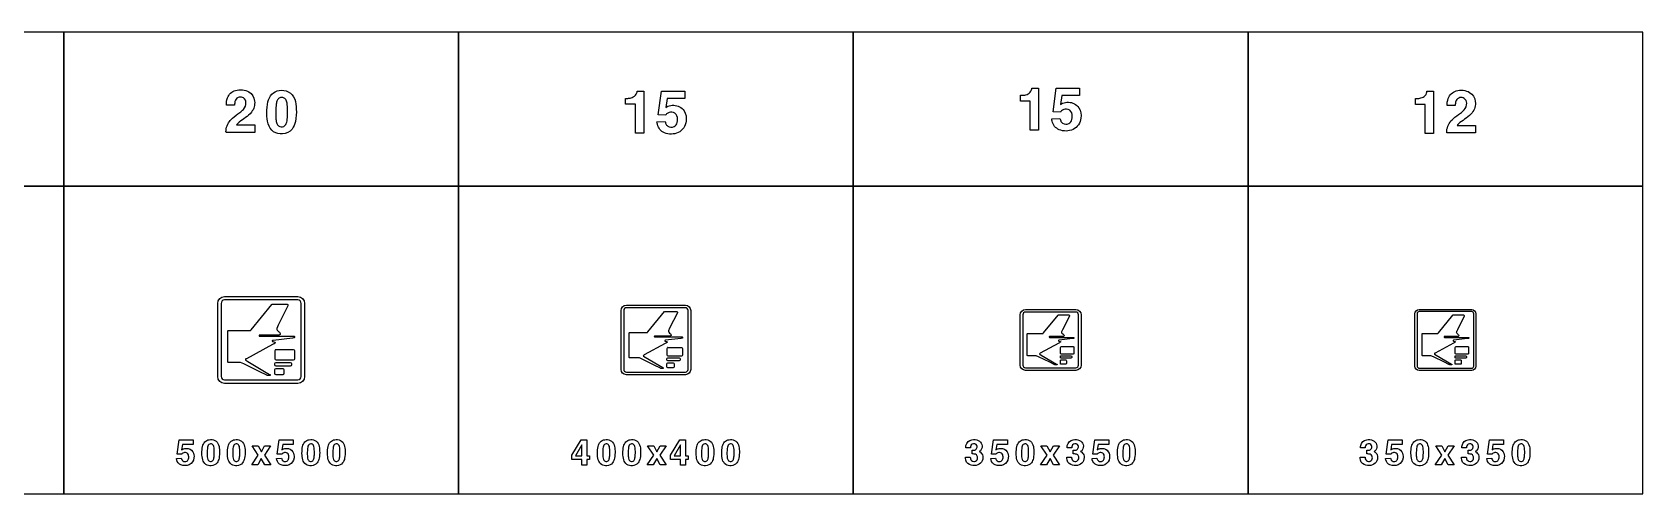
# Model space of a CAD drawing. Extents: x 0 to 18160, y 0 to 2655.
# Drawn here: x 8898 to 18160, y 0 to 2655 of the extents above; entities that cross this region are included whole.
import ezdxf

# ---------------------------------------------------------------- set-up
doc = ezdxf.new("R2010")
doc.units = 0
doc.header["$MEASUREMENT"] = 0

msp = doc.modelspace()

# ---------------------------------------------------------------- linework, layer by layer
for points in [[(6810, 1770), (9080, 1770), (9080, 2655), (6810, 2655)], [(9080, 1770), (11350, 1770), (11350, 2655), (9080, 2655)], [(11350, 1770), (13620, 1770), (13620, 2655), (11350, 2655)], [(13620, 1770), (15890, 1770), (15890, 2655), (13620, 2655)], [(15890, 1770), (18160, 1770), (18160, 2655), (15890, 2655)], [(6810, 0), (9080, 0), (9080, 1770), (6810, 1770)], [(9080, 0), (11350, 0), (11350, 1770), (9080, 1770)], [(11350, 0), (13620, 0), (13620, 1770), (11350, 1770)], [(13620, 0), (15890, 0), (15890, 1770), (13620, 1770)], [(15890, 0), (18160, 0), (18160, 1770), (15890, 1770)], [(12552.4, 841.567), (12552.8, 841.758)], [(10299.3, 830.706), (10299.7, 830.945)], [(12001, 222.096), (12055.2, 309.963), (12087.1, 309.963), (12087.1, 219.228), (12103.3, 219.228), (12103.3, 196.409), (12087.1, 196.409), (12087.1, 165.058), (12058.6, 165.058), (12058.6, 196.409), (12001, 196.409)], [(12058.6, 280.769), (12022.6, 219.228), (12058.6, 219.228)], [(12569, 222.114), (12623.3, 309.981), (12655.1, 309.981), (12655.1, 219.246), (12671.3, 219.246), (12671.3, 196.427), (12655.1, 196.427), (12655.1, 165.076), (12626.6, 165.076), (12626.6, 196.427), (12569, 196.427)], [(12626.6, 280.787), (12590.6, 219.246), (12626.6, 219.246)], [(10198.2, 221.797), (10163.1, 276.346), (10197.9, 276.346), (10216.2, 242.294), (10234.9, 276.346), (10269, 276.346), (10233.5, 222.318), (10270, 166.299), (10235.4, 166.299), (10215.6, 202.389), (10195.2, 166.299), (10161, 166.299)], [(12472.5, 221.797), (12437.4, 276.346), (12472.2, 276.346), (12490.5, 242.294), (12509.2, 276.346), (12543.3, 276.346), (12507.8, 222.318), (12544.3, 166.299), (12509.7, 166.299), (12489.9, 202.389), (12469.5, 166.299), (12435.3, 166.299)], [(14734.2, 221.783), (14699.1, 276.332), (14733.9, 276.332), (14752.1, 242.28), (14770.8, 276.333), (14805, 276.333), (14769.4, 222.304), (14806, 166.285), (14771.4, 166.285), (14751.6, 202.375), (14731.2, 166.285), (14697, 166.285)], [(17004.2, 221.783), (16969.1, 276.332), (17003.9, 276.332), (17022.1, 242.28), (17040.8, 276.333), (17075, 276.333), (17039.4, 222.304), (17076, 166.285), (17041.4, 166.285), (17021.6, 202.375), (17001.2, 166.285), (16967, 166.285)]]:
    msp.add_lwpolyline(points, close=True)
for points in [[(10012.9, 2078.85, -0.0640343), (10014.2, 2099.78, -0.161687), (10050, 2160.33, -0.0283718), (10091.8, 2192.71, 0.0545111), (10112.7, 2210.64, 0.192461), (10127.7, 2250.18, 0.234238), (10114.1, 2276.56, 0.196223), (10088.8, 2281.34, 0.252425), (10066.8, 2264.16, 0.0856617), (10062.7, 2247.14, 0.0202329), (10062, 2235.45), (10015.3, 2235.45, -0.0983795), (10021.4, 2276.76, -0.245047), (10067.6, 2319.89, -0.207102), (10144.5, 2311.55, -0.233443), (10177, 2259.22, -0.20961), (10158.8, 2195.04, -0.0785124), (10124.9, 2163.57, 0.0107372), (10089.1, 2137.78, 0.0665092), (10073.2, 2121.74), (10177.7, 2121.74), (10177.7, 2078.85)], [(10247.9, 2191.49, -0.0563084), (10253.9, 2254.33, -0.130301), (10276.1, 2298.12, -0.174843), (10317.9, 2319.53, -0.147552), (10371, 2312.9, -0.192146), (10407.8, 2269.73, -0.0833996), (10417.1, 2212.7, -0.0545507), (10412.1, 2141.92, -0.116773), (10393, 2097.85, -0.221099), (10338.1, 2070.16, -0.162564), (10286.7, 2082.68, -0.174743), (10255.4, 2128.1, -0.0640867), (10247.9, 2186.79)], [(12310.9, 2274.45), (12324.1, 2274.45, 0.0261527), (12330.1, 2275.12, 0.0824327), (12354.9, 2282.34, 0.211118), (12374.9, 2306.08, 0.0230957), (12377.6, 2315.99), (12415.7, 2315.99), (12415.7, 2074.01), (12367.1, 2074.01), (12367.1, 2241.03), (12310.9, 2241.03)], [(14580.9, 2291.94), (14594, 2291.94, 0.0261527), (14600.1, 2292.61, 0.0824327), (14624.9, 2299.84, 0.211118), (14644.9, 2323.58, 0.0230957), (14647.6, 2333.49), (14685.7, 2333.49), (14685.7, 2091.51), (14637.1, 2091.51), (14637.1, 2258.53), (14580.9, 2258.53)], [(14761, 2156.5), (14808, 2158.28, 0.0452719), (14814.4, 2142.04, 0.0567733), (14819.1, 2135.17, 0.070207), (14823.5, 2131.7, 0.264984), (14859.6, 2129.8, 0.20748), (14877, 2152.9, 0.147389), (14875.8, 2190.94, 0.308532), (14846.4, 2212.34, 0.215743), (14816.7, 2202.11, 0.028781), (14811.3, 2195.87), (14768.7, 2197.89), (14786.5, 2332.56), (14920.5, 2332.56), (14920.5, 2290.7), (14820.1, 2290.7), (14811.1, 2238.69, -0.0211252), (14824, 2246.23, -0.121371), (14857.4, 2252.08, -0.244671), (14917.2, 2220.12, -0.173069), (14928.7, 2161, -0.256779), (14883.6, 2095.01, -0.199585), (14804, 2093.94, -0.245625), (14763.7, 2142.83, -0.0170062)], [(17032.5, 2075.98, -0.0640343), (17033.8, 2096.92, -0.161687), (17069.6, 2157.46, -0.0283718), (17111.4, 2189.85, 0.0545111), (17132.3, 2207.78, 0.192461), (17147.3, 2247.31, 0.234238), (17133.7, 2273.69, 0.196223), (17108.4, 2278.47, 0.252425), (17086.4, 2261.29, 0.0856617), (17082.3, 2244.27, 0.0202329), (17081.6, 2232.58), (17034.9, 2232.58, -0.0983795), (17041, 2273.89, -0.245047), (17087.1, 2317.02, -0.207102), (17164.1, 2308.69, -0.233443), (17196.6, 2256.36, -0.20961), (17178.4, 2192.18, -0.0785124), (17144.5, 2160.7, 0.0107372), (17108.7, 2134.91, 0.0665092), (17092.8, 2118.88), (17197.3, 2118.88), (17197.3, 2075.98)], [(10299.2, 2160.96, 0.0124589), (10299.8, 2154.64, 0.0668192), (10305.4, 2129.25, 0.615362), (10356.3, 2123.64, 0.0726881), (10361.7, 2136.67, 0.0588562), (10366.4, 2173.95, 0.0389037), (10364.8, 2240.94, 0.084671), (10358.2, 2264.28, 0.156013), (10346.8, 2276.44, 0.143208), (10331, 2279.4, 0.172584), (10315.3, 2273.2, 0.132565), (10305.3, 2257.64, 0.0498315), (10300.8, 2235.92, 0.0368731)], [(12491, 2139), (12538, 2140.78, 0.0452719), (12544.4, 2124.55, 0.0567733), (12549.1, 2117.67, 0.070207), (12553.5, 2114.2, 0.264984), (12589.6, 2112.3, 0.20748), (12607, 2135.41, 0.147389), (12605.8, 2173.44, 0.308532), (12576.4, 2194.85, 0.215743), (12546.7, 2184.62, 0.028781), (12541.3, 2178.38), (12498.7, 2180.39), (12516.5, 2315.07), (12650.5, 2315.07), (12650.5, 2273.2), (12550.1, 2273.2), (12541.1, 2221.19, -0.0211252), (12554.1, 2228.73, -0.121371), (12587.4, 2234.58, -0.244671), (12647.2, 2202.63, -0.173069), (12658.8, 2143.5, -0.256779), (12613.6, 2077.51, -0.199585), (12534, 2076.44, -0.245625), (12493.7, 2125.34, -0.0170062)], [(16852.4, 2273.43), (16865.5, 2273.43, 0.0261527), (16871.5, 2274.1, 0.0824327), (16896.4, 2281.32, 0.211118), (16916.4, 2305.06, 0.0230957), (16919, 2314.97), (16957.1, 2314.97), (16957.1, 2072.99), (16908.5, 2072.99), (16908.5, 2240.01), (16852.4, 2240.01)], [(10005, 635, -0.414213), (9965, 675), (9965, 1095, -0.414213), (10005, 1135), (10425, 1135, -0.414213), (10465, 1095), (10465, 675, -0.414213), (10425, 635)], [(10005, 655), (10425, 655, 0.414213), (10445, 675), (10445, 1095, 0.414213), (10425, 1115), (10005, 1115, 0.414213), (9985, 1095), (9985, 675, 0.414213)], [(10304.9, 951.424, 0.020285), (10304.5, 950.438, 0.272832), (10307.8, 940.518, 0.0149104), (10319.8, 928.805, -0.0517695), (10324.9, 922.296, -0.492513), (10317.4, 912.968), (10314.6, 912.784), (10313.8, 912.783), (10312.9, 912.788), (10311.3, 912.791), (10215.7, 912.791), (10311.3, 912.791), (10215.7, 912.791), (10207.8, 912.791), (10206.2, 912.79, 0.4142), (10203.5, 910.075), (10203.5, 909.03, 0.414271), (10206.2, 906.316), (10210.8, 906.314), (10211.5, 906.314), (10403.8, 906.296, -0.287403), (10406.2, 904.762, -0.0506351), (10406.5, 904.038, -0.1796), (10406.4, 898.84, -0.252825), (10404.2, 897.089, -0.0319997), (10400.3, 896.614), (10394.7, 896.017), (10283.5, 882.228), (10281.8, 881.97, 0.100103), (10279.9, 881.265, 0.264798), (10278.8, 879.215, 0.125362), (10279.3, 877.044, 0.222149), (10280.8, 876.094, 0.0341154), (10281.8, 876.013), (10294, 872.715, -0.134454), (10294.5, 871.968, -0.149341), (10295.1, 868.738, -0.203649), (10293.7, 866.078, -0.0659804), (10289, 863.187, 0.0046191), (10286.9, 862.224), (10281, 858.98), (10129.8, 776.697, 0.0578926), (10125.7, 773.901, 0.169236), (10124.2, 771.377, 0.265346), (10126, 768.167), (10138.3, 761.103), (10263.7, 686.922), (10264.7, 686.447, -0.156428), (10267.7, 683.556, -0.211808), (10267.8, 681.67, -0.172717), (10266.7, 680.353, -0.066538), (10264.5, 679.539), (10251.5, 679.539, -0.0847795), (10250.4, 680.095, 0.0551283), (10243.4, 684.099), (10207.9, 701.796), (10115.8, 746.908), (10095.8, 755.688), (10025.8, 755.686, -0.413654), (10023.1, 758.397), (10023.1, 935.667, -0.413314), (10025.8, 938.379), (10153.7, 938.522), (10154.6, 939.798), (10157.4, 943.136), (10276.4, 1089.46, -0.225223), (10278.5, 1090.45), (10363.7, 1090.46, -0.413881), (10369.2, 1085.03), (10369.2, 1080.9, -0.116835), (10369, 1080.29), (10313, 969.252)], [(12315, 685, -0.414213), (12285, 715), (12285, 1055, -0.414213), (12315, 1085), (12655, 1085, -0.414213), (12685, 1055), (12685, 715, -0.414213), (12655, 685)], [(12315, 700), (12655, 700, 0.414213), (12670, 715), (12670, 1055, 0.414213), (12655, 1070), (12315, 1070, 0.414213), (12300, 1055), (12300, 715, 0.414213)], [(12557, 938.141, 0.020285), (12556.7, 937.353, 0.272832), (12559.3, 929.416, 0.0149104), (12568.8, 920.046, -0.0517695), (12572.9, 914.839, -0.492513), (12567, 907.376), (12564.7, 907.229), (12564, 907.228), (12563.3, 907.232), (12562.1, 907.235), (12485.5, 907.235), (12562.1, 907.235), (12485.5, 907.235), (12479.4, 907.235), (12478.1, 907.234, 0.4142), (12475.9, 905.063), (12475.9, 904.225, 0.414271), (12478.1, 902.055), (12481.6, 902.053), (12482.3, 902.053), (12636, 902.039, -0.287403), (12638, 900.812, -0.0506351), (12638.2, 900.232, -0.1796), (12638.1, 896.074, -0.252825), (12636.4, 894.673, -0.0319997), (12633.2, 894.293), (12628.8, 893.816), (12539.8, 882.785), (12538.4, 882.578, 0.100103), (12536.9, 882.014, 0.264798), (12536, 880.374, 0.125362), (12536.5, 878.637, 0.222149), (12537.7, 877.877, 0.0341154), (12538.4, 877.812), (12548.2, 875.174, -0.134454), (12548.6, 874.577, -0.149341), (12549.1, 871.993, -0.203649), (12548, 869.865, -0.0659804), (12544.2, 867.552, 0.0046191), (12542.5, 866.781), (12537.8, 864.186), (12416.8, 798.36, 0.0578926), (12413.6, 796.123, 0.169236), (12412.4, 794.104, 0.265346), (12413.8, 791.536), (12423.7, 785.885), (12524, 726.54), (12524.7, 726.16, -0.156428), (12527.1, 723.847, -0.211808), (12527.2, 722.338, -0.172717), (12526.4, 721.285, -0.066538), (12524.6, 720.633), (12514.2, 720.633, -0.0847795), (12513.3, 721.078, 0.0551283), (12507.7, 724.281), (12479.4, 738.439), (12405.6, 774.528), (12389.7, 781.553), (12333.7, 781.551, -0.413654), (12331.5, 783.72), (12331.5, 925.536, -0.413314), (12333.7, 927.705), (12435.9, 927.82), (12436.7, 928.841), (12439, 931.51), (12534.2, 1048.56, -0.225223), (12535.8, 1049.37), (12604, 1049.37, -0.413881), (12608.3, 1045.02), (12608.3, 1041.72, -0.116835), (12608.2, 1041.24), (12563.4, 952.404)], [(14610, 710, -0.414213), (14580, 740), (14580, 1030, -0.414213), (14610, 1060), (14900, 1060, -0.414213), (14930, 1030), (14930, 740, -0.414213), (14900, 710)], [(14610, 725), (14900, 725, 0.414213), (14915, 740), (14915, 1030, 0.414213), (14900, 1045), (14610, 1045, 0.414213), (14595, 1030), (14595, 740, 0.414213)], [(14817.9, 931.496, 0.020285), (14817.7, 930.807, 0.272832), (14820, 923.862, 0.0149104), (14828.3, 915.664, -0.0517695), (14831.9, 911.107, -0.492513), (14826.7, 904.577), (14824.7, 904.448), (14823.9, 904.449), (14823.4, 904.453), (14822.4, 904.454), (14755.5, 904.454), (14822.4, 904.454), (14755.5, 904.454), (14750, 904.454), (14748.9, 904.453, 0.4142), (14747, 902.553), (14747, 901.821, 0.414271), (14748.9, 899.921), (14752.1, 899.92), (14752.6, 899.92), (14887.2, 899.907, -0.287403), (14888.9, 898.834, -0.0506351), (14889, 898.326, -0.1796), (14889, 894.688, -0.252825), (14887.4, 893.462, -0.0319997), (14884.7, 893.13), (14880.8, 892.712), (14803, 883.06), (14801.7, 882.879, 0.100103), (14800.4, 882.385, 0.264798), (14799.7, 880.951, 0.125362), (14800, 879.431, 0.222149), (14801.1, 878.766, 0.0341154), (14801.7, 878.709), (14810.3, 876.4, -0.134454), (14810.7, 875.878, -0.149341), (14811.1, 873.617, -0.203649), (14810.1, 871.755, -0.0659804), (14806.8, 869.731, 0.0046191), (14805.4, 869.057), (14801.2, 866.786), (14695.3, 809.188, 0.0578926), (14692.5, 807.231, 0.169236), (14691.4, 805.464, 0.265346), (14692.7, 803.217), (14701.3, 798.272), (14789.1, 746.345), (14789.8, 746.013, -0.156428), (14791.9, 743.989, -0.211808), (14792, 742.669, -0.172717), (14791.2, 741.747, -0.066538), (14789.7, 741.177), (14780.6, 741.177, -0.0847795), (14779.8, 741.567, 0.0551283), (14774.9, 744.369), (14750.1, 756.757), (14685.6, 788.335), (14671.6, 794.482), (14622.6, 794.48, -0.413654), (14620.7, 796.378), (14620.7, 920.467, -0.413314), (14622.6, 922.365), (14712.1, 922.466), (14712.7, 923.359), (14714.7, 925.695), (14798, 1028.12, -0.225223), (14799.5, 1028.82), (14859.1, 1028.82, -0.413881), (14862.9, 1025.02), (14862.9, 1021.92), (14823.6, 943.976)], [(16874, 710, -0.414213), (16850, 734), (16850, 1036, -0.414213), (16874, 1060), (17176, 1060, -0.414213), (17200, 1036), (17200, 734, -0.414213), (17176, 710)], [(16874, 722), (17176, 722, 0.414213), (17188, 734), (17188, 1036, 0.414213), (17176, 1048), (16874, 1048, 0.414213), (16862, 1036), (16862, 734, 0.414213)], [(17087.9, 931.496, 0.020285), (17087.7, 930.807, 0.272832), (17090, 923.862, 0.0149104), (17098.3, 915.664, -0.0517695), (17101.9, 911.107, -0.492513), (17096.7, 904.577), (17094.7, 904.448), (17093.9, 904.449), (17093.4, 904.453), (17092.4, 904.454), (17025.5, 904.454), (17092.4, 904.454), (17025.5, 904.454), (17020, 904.454), (17018.9, 904.453, 0.4142), (17017, 902.553), (17017, 901.821, 0.414271), (17018.9, 899.921), (17022.1, 899.92), (17022.6, 899.92), (17157.2, 899.907, -0.287403), (17158.9, 898.834, -0.0506351), (17159, 898.326, -0.1796), (17159, 894.688, -0.252825), (17157.4, 893.462, -0.0319997), (17154.7, 893.13), (17150.8, 892.712), (17073, 883.06), (17071.7, 882.879, 0.100103), (17070.4, 882.385, 0.264798), (17069.7, 880.951, 0.125362), (17070, 879.431, 0.222149), (17071.1, 878.766, 0.0341154), (17071.7, 878.709), (17080.3, 876.4, -0.134454), (17080.7, 875.878, -0.149341), (17081.1, 873.617, -0.203649), (17080.1, 871.755, -0.0659804), (17076.8, 869.731, 0.0046191), (17075.4, 869.057), (17071.2, 866.786), (16965.3, 809.188, 0.0578926), (16962.5, 807.231, 0.169236), (16961.4, 805.464, 0.265346), (16962.7, 803.217), (16971.3, 798.272), (17059.1, 746.345), (17059.8, 746.013, -0.156428), (17061.9, 743.989, -0.211808), (17062, 742.669, -0.172717), (17061.2, 741.747, -0.066538), (17059.7, 741.177), (17050.6, 741.177, -0.0847795), (17049.8, 741.567, 0.0551283), (17044.9, 744.369), (17020.1, 756.757), (16955.6, 788.335), (16941.6, 794.482), (16892.6, 794.48, -0.413654), (16890.7, 796.378), (16890.7, 920.467, -0.413314), (16892.6, 922.365), (16982.1, 922.466), (16982.7, 923.359), (16984.7, 925.695), (17068, 1028.12, -0.225223), (17069.5, 1028.82), (17129.1, 1028.82, -0.413881), (17132.9, 1025.02), (17132.9, 1021.92), (17093.6, 943.976)], [(12549.6, 796.735), (12549.6, 835.913, -0.4137), (12555, 841.338), (12632.4, 841.338, -0.413712), (12637.9, 835.913), (12637.9, 796.734, -0.413685), (12632.4, 791.31), (12555, 791.311, -0.413727)], [(14811.5, 807.766), (14811.5, 842.047, -0.4137), (14816.2, 846.793), (14884, 846.793, -0.413712), (14888.7, 842.047), (14888.7, 807.766, -0.413685), (14884, 803.02), (14816.2, 803.02, -0.413727)], [(17081.5, 807.766), (17081.5, 842.047, -0.4137), (17086.2, 846.793), (17154, 846.793, -0.413712), (17158.7, 842.047), (17158.7, 807.766, -0.413685), (17154, 803.02), (17086.2, 803.02, -0.413727)], [(10301.2, 755.581), (10382, 755.581, -0.413843), (10388.8, 748.797), (10388.8, 741.526, -0.413852), (10382, 734.742), (10301.2, 734.743, -0.41387), (10294.4, 741.526), (10294.4, 748.797, -0.41386)], [(10295.7, 774.666), (10295.7, 823.639, -0.4137), (10302.5, 830.419), (10399.3, 830.419, -0.413712), (10406, 823.639), (10406, 774.665, -0.413685), (10399.3, 767.885), (10302.5, 767.886, -0.413727)], [(12553.9, 781.467), (12618.7, 781.467, -0.413843), (12624.1, 776.041), (12624.1, 770.222, -0.413852), (12618.7, 764.796), (12553.9, 764.796, -0.41387), (12548.5, 770.223), (12548.5, 776.039, -0.41386)], [(12553.9, 753.855), (12584.1, 753.855, -0.413786), (12589.6, 748.431), (12589.6, 730.049, -0.413786), (12584.1, 724.623), (12553.9, 724.623, -0.413759), (12548.5, 730.047), (12548.5, 748.43, -0.413814)], [(14815.3, 794.406), (14871.9, 794.407, -0.413843), (14876.7, 789.658), (14876.7, 784.568, -0.413852), (14871.9, 779.82), (14815.3, 779.82, -0.41387), (14810.6, 784.568), (14810.6, 789.658, -0.41386)], [(14815.3, 770.246), (14841.7, 770.247, -0.413786), (14846.5, 765.5), (14846.5, 749.415, -0.413786), (14841.7, 744.669), (14815.3, 744.668, -0.413759), (14810.6, 749.415), (14810.6, 765.499, -0.413814)], [(17085.3, 794.406), (17141.9, 794.407, -0.413843), (17146.7, 789.658), (17146.7, 784.568, -0.413852), (17141.9, 779.82), (17085.3, 779.82, -0.41387), (17080.6, 784.568), (17080.6, 789.658, -0.41386)], [(17085.3, 770.246), (17111.7, 770.247, -0.413786), (17116.5, 765.5), (17116.5, 749.415, -0.413786), (17111.7, 744.669), (17085.3, 744.668, -0.413759), (17080.6, 749.415), (17080.6, 765.499, -0.413814)], [(10301.2, 721.066), (10338.9, 721.067, -0.413786), (10345.7, 714.285), (10345.7, 691.308, -0.413786), (10338.9, 684.527), (10301.2, 684.526, -0.413759), (10294.4, 691.307), (10294.4, 714.285, -0.413814)], [(9727.75, 203.882), (9755.92, 204.948, 0.0452719), (9759.76, 195.209, 0.0567733), (9762.6, 191.086, 0.070207), (9765.26, 189, 0.264984), (9786.87, 187.863, 0.20748), (9797.32, 201.726, 0.147389), (9796.63, 224.545, 0.308532), (9779, 237.389, 0.215743), (9761.13, 231.252, 0.028781), (9757.91, 227.507), (9732.34, 228.716), (9743.03, 309.522), (9823.46, 309.522), (9823.46, 284.403), (9763.2, 284.403), (9757.82, 253.195, -0.0211252), (9765.57, 257.721, -0.121371), (9785.57, 261.228, -0.244671), (9821.44, 242.057, -0.173069), (9828.39, 206.583, -0.256779), (9801.28, 166.986, -0.199585), (9753.55, 166.346, -0.245625), (9729.38, 195.683, -0.0170062)], [(9874.18, 234.284, -0.0563084), (9877.8, 271.986, -0.130301), (9891.12, 298.265, -0.174843), (9916.22, 311.109, -0.147552), (9948.09, 307.128, -0.192146), (9970.17, 281.228, -0.0833996), (9975.72, 247.01, -0.0545507), (9972.71, 204.545, -0.116773), (9961.26, 178.1, -0.221099), (9928.35, 161.488, -0.162564), (9897.47, 169, -0.174743), (9878.71, 196.251, -0.0640867), (9874.23, 231.464)], [(9905.01, 215.967, 0.0124589), (9905.32, 212.175, 0.0668192), (9908.68, 196.938, 0.615362), (9939.23, 193.574, 0.0726881), (9942.5, 201.393, 0.0588562), (9945.32, 223.763, 0.0389037), (9944.34, 263.953, 0.084671), (9940.39, 277.957, 0.156013), (9933.52, 285.256, 0.143208), (9924.08, 287.033, 0.172584), (9914.63, 283.313, 0.132565), (9908.66, 273.976, 0.0498315), (9905.93, 260.943, 0.0368731)], [(10020.9, 234.284, -0.0563084), (10024.6, 271.986, -0.130301), (10037.9, 298.265, -0.174843), (10063, 311.109, -0.147552), (10094.8, 307.128, -0.192146), (10116.9, 281.227, -0.0833996), (10122.5, 247.009, -0.0545507), (10119.5, 204.545, -0.116773), (10108, 178.1, -0.221099), (10075.1, 161.488, -0.162564), (10044.2, 169, -0.174743), (10025.5, 196.251, -0.0640867), (10021, 231.465)], [(10051.8, 215.967, 0.0124589), (10052.1, 212.175, 0.0668192), (10055.4, 196.938, 0.615362), (10086, 193.574, 0.0726881), (10089.2, 201.393, 0.0588562), (10092.1, 223.763, 0.0389037), (10091.1, 263.953, 0.084671), (10087.1, 277.957, 0.156013), (10080.3, 285.256, 0.143208), (10070.8, 287.033, 0.172584), (10061.4, 283.313, 0.132565), (10055.4, 273.976, 0.0498315), (10052.7, 260.943, 0.0368731)], [(10303.3, 203.891), (10331.5, 204.957, 0.0452719), (10335.3, 195.218, 0.0567733), (10338.2, 191.095, 0.070207), (10340.8, 189.009, 0.264984), (10362.4, 187.872, 0.20748), (10372.9, 201.735, 0.147389), (10372.2, 224.554, 0.308532), (10354.6, 237.398, 0.215743), (10336.7, 231.261, 0.028781), (10333.5, 227.517), (10307.9, 228.725), (10318.6, 309.531), (10399, 309.531), (10399, 284.412), (10338.8, 284.412), (10333.4, 253.204, -0.0211252), (10341.1, 257.73, -0.121371), (10361.1, 261.237, -0.244671), (10397, 242.066, -0.173069), (10404, 206.592, -0.256779), (10376.8, 166.995, -0.199585), (10329.1, 166.355, -0.245625), (10305, 195.692, -0.0170062)], [(10449.7, 234.285, -0.0563084), (10453.4, 271.986, -0.130301), (10466.7, 298.266, -0.174843), (10491.8, 311.109, -0.147552), (10523.7, 307.128, -0.192146), (10545.7, 281.228, -0.0833996), (10551.3, 247.01, -0.0545507), (10548.3, 204.545, -0.116773), (10536.8, 178.1, -0.221099), (10503.9, 161.488, -0.162564), (10473, 169, -0.174743), (10454.3, 196.251, -0.0640867), (10449.8, 231.465)], [(10480.6, 215.967, 0.0124589), (10480.9, 212.176, 0.0668192), (10484.3, 196.939, 0.615362), (10514.8, 193.574, 0.0726881), (10518.1, 201.394, 0.0588562), (10520.9, 223.763, 0.0389037), (10519.9, 263.953, 0.084671), (10516, 277.958, 0.156013), (10509.1, 285.256, 0.143208), (10499.7, 287.033, 0.172584), (10490.2, 283.313, 0.132565), (10484.2, 273.977, 0.0498315), (10481.5, 260.943, 0.0368731)], [(10596.5, 234.275, -0.0563084), (10600.1, 271.977, -0.130301), (10613.4, 298.256, -0.174843), (10638.5, 311.1, -0.147552), (10670.4, 307.119, -0.192146), (10692.5, 281.219, -0.0833996), (10698, 247.001, -0.0545507), (10695, 204.536, -0.116773), (10683.6, 178.091, -0.221099), (10650.7, 161.479, -0.162564), (10619.8, 168.991, -0.174743), (10601, 196.242, -0.0640867), (10596.5, 231.455)], [(10627.3, 215.958, 0.0124589), (10627.6, 212.166, 0.0668192), (10631, 196.929, 0.615362), (10661.5, 193.565, 0.0726881), (10664.8, 201.384, 0.0588562), (10667.6, 223.754, 0.0389037), (10666.7, 263.944, 0.084671), (10662.7, 277.948, 0.156013), (10655.8, 285.247, 0.143208), (10646.4, 287.024, 0.172584), (10636.9, 283.304, 0.132565), (10631, 273.967, 0.0498315), (10628.2, 260.934, 0.0368731)], [(12148.5, 234.285, -0.0563084), (12152.1, 271.986, -0.130301), (12165.4, 298.266, -0.174843), (12190.5, 311.109, -0.147552), (12222.4, 307.128, -0.192146), (12244.5, 281.228, -0.0833996), (12250, 247.01, -0.0545507), (12247, 204.545, -0.116773), (12235.6, 178.1, -0.221099), (12202.7, 161.489, -0.162564), (12171.8, 169, -0.174743), (12153, 196.252, -0.0640867), (12148.5, 231.465)], [(12179.3, 215.967, 0.0124589), (12179.6, 212.176, 0.0668192), (12183, 196.939, 0.615362), (12213.5, 193.574, 0.0726881), (12216.8, 201.394, 0.0588562), (12219.6, 223.763, 0.0389037), (12218.6, 263.953, 0.084671), (12214.7, 277.958, 0.156013), (12207.8, 285.256, 0.143208), (12198.4, 287.034, 0.172584), (12188.9, 283.313, 0.132565), (12183, 273.977, 0.0498315), (12180.2, 260.943, 0.0368731)], [(12295.2, 234.285, -0.0563084), (12298.9, 271.986, -0.130301), (12312.2, 298.266, -0.174843), (12337.3, 311.109, -0.147552), (12369.1, 307.128, -0.192146), (12391.2, 281.228, -0.0833996), (12396.8, 247.01, -0.0545507), (12393.8, 204.545, -0.116773), (12382.3, 178.1, -0.221099), (12349.4, 161.489, -0.162564), (12318.5, 169.001, -0.174743), (12299.8, 196.252, -0.0640867), (12295.3, 231.465)], [(12326.1, 215.967, 0.0124589), (12326.4, 212.176, 0.0668192), (12329.7, 196.939, 0.615362), (12360.3, 193.574, 0.0726881), (12363.5, 201.394, 0.0588562), (12366.4, 223.763, 0.0389037), (12365.4, 263.953, 0.084671), (12361.4, 277.958, 0.156013), (12354.6, 285.256, 0.143208), (12345.1, 287.034, 0.172584), (12335.7, 283.313, 0.132565), (12329.7, 273.977, 0.0498315), (12327, 260.943, 0.0368731)], [(12716.5, 234.285, -0.0563084), (12720.1, 271.986, -0.130301), (12733.4, 298.265, -0.174843), (12758.5, 311.109, -0.147552), (12790.4, 307.128, -0.192146), (12812.5, 281.228, -0.0833996), (12818, 247.01, -0.0545507), (12815, 204.545, -0.116773), (12803.6, 178.1, -0.221099), (12770.7, 161.488, -0.162564), (12739.8, 169, -0.174743), (12721, 196.251, -0.0640867), (12716.5, 231.465)], [(12747.3, 215.967, 0.0124589), (12747.6, 212.176, 0.0668192), (12751, 196.939, 0.615362), (12781.5, 193.574, 0.0726881), (12784.8, 201.394, 0.0588562), (12787.6, 223.763, 0.0389037), (12786.7, 263.953, 0.084671), (12782.7, 277.957, 0.156013), (12775.8, 285.256, 0.143208), (12766.4, 287.033, 0.172584), (12757, 283.313, 0.132565), (12751, 273.976, 0.0498315), (12748.3, 260.943, 0.0368731)], [(12863.2, 234.275, -0.0563084), (12866.9, 271.977, -0.130301), (12880.2, 298.256, -0.174843), (12905.3, 311.1, -0.147552), (12937.2, 307.119, -0.192146), (12959.2, 281.218, -0.0833996), (12964.8, 247, -0.0545507), (12961.8, 204.536, -0.116773), (12950.3, 178.091, -0.221099), (12917.4, 161.479, -0.162564), (12886.5, 168.991, -0.174743), (12867.8, 196.242, -0.0640867), (12863.3, 231.455)], [(12894.1, 215.958, 0.0124589), (12894.4, 212.166, 0.0668192), (12897.8, 196.929, 0.615362), (12928.3, 193.565, 0.0726881), (12931.6, 201.384, 0.0588562), (12934.4, 223.754, 0.0389037), (12933.4, 263.944, 0.084671), (12929.5, 277.948, 0.156013), (12922.6, 285.247, 0.143208), (12913.2, 287.024, 0.172584), (12903.7, 283.304, 0.132565), (12897.7, 273.967, 0.0498315), (12895, 260.934, 0.0368731)], [(14264.9, 210.618), (14292.7, 210.618, 0.0411845), (14294, 201.495, 0.335066), (14312.3, 186.329, 0.276505), (14331.4, 195.049, 0.158203), (14334.8, 207.49, 0.0878221), (14333, 217.04, 0.217575), (14321.9, 227.158, 0.0882727), (14309.1, 229.03), (14302.7, 229.03), (14302.7, 250.192, 0.0282129), (14314.4, 250.547, 0.50028), (14330.6, 277.846, 0.235001), (14319.5, 286.874, 0.165496), (14304.1, 285.5, 0.220849), (14295.5, 275.571, 0.055705), (14293.8, 264.647), (14266.9, 264.647, -0.0488003), (14268, 278.201, -0.30773), (14302.6, 310.902, -0.146685), (14338.2, 307.348, -0.469869), (14354.2, 251.684, -0.0891152), (14346.9, 244.623), (14344.4, 242.822, -0.0245333), (14351.1, 238.983, -0.202429), (14364.5, 216.969, -0.422325), (14326.8, 163.296, -0.154301), (14288.4, 167.609, -0.287878), (14265, 204.03, -0.0143877)], [(14410.5, 203.85), (14438.6, 204.916, 0.0452719), (14442.5, 195.177, 0.0567733), (14445.3, 191.054, 0.070207), (14448, 188.968, 0.264984), (14469.6, 187.831, 0.20748), (14480, 201.694, 0.147389), (14479.4, 224.513, 0.308532), (14461.7, 237.357, 0.215743), (14443.9, 231.219, 0.028781), (14440.6, 227.475), (14415.1, 228.684), (14425.7, 309.49), (14506.2, 309.49), (14506.2, 284.371), (14445.9, 284.371), (14440.5, 253.163, -0.0211252), (14448.3, 257.689, -0.121371), (14468.3, 261.196, -0.244671), (14504.2, 242.025, -0.173069), (14511.1, 206.551, -0.256779), (14484, 166.954, -0.199585), (14436.3, 166.314, -0.245625), (14412.1, 195.651, -0.0170062)], [(14556.9, 234.262, -0.0563084), (14560.5, 271.963, -0.130301), (14573.8, 298.243, -0.174843), (14598.9, 311.086, -0.147552), (14630.8, 307.105, -0.192146), (14652.9, 281.205, -0.0833996), (14658.4, 246.987, -0.0545507), (14655.4, 204.522, -0.116773), (14644, 178.077, -0.221099), (14611.1, 161.466, -0.162564), (14580.2, 168.977, -0.174743), (14561.4, 196.229, -0.0640867), (14556.9, 231.442)], [(14587.7, 215.944, 0.0124589), (14588, 212.153, 0.0668192), (14591.4, 196.916, 0.615362), (14621.9, 193.551, 0.0726881), (14625.2, 201.371, 0.0588562), (14628, 223.741, 0.0389037), (14627.1, 263.93, 0.084671), (14623.1, 277.935, 0.156013), (14616.2, 285.233, 0.143208), (14606.8, 287.011, 0.172584), (14597.3, 283.29, 0.132565), (14591.4, 273.954, 0.0498315), (14588.7, 260.921, 0.0368731)], [(14847.3, 210.654), (14875.2, 210.654, 0.0411845), (14876.4, 201.531, 0.335066), (14894.7, 186.365, 0.276505), (14913.9, 195.086, 0.158203), (14917.2, 207.527, 0.0878221), (14915.4, 217.076, 0.217575), (14904.3, 227.195, 0.0882727), (14891.6, 229.067), (14885.1, 229.067), (14885.1, 250.228, 0.0282129), (14896.8, 250.583, 0.50028), (14913, 277.882, 0.235001), (14901.9, 286.91, 0.165496), (14886.5, 285.536, 0.220849), (14878, 275.607, 0.055705), (14876.2, 264.683), (14849.4, 264.683, -0.0488003), (14850.4, 278.237, -0.30773), (14885, 310.939, -0.146685), (14920.7, 307.384, -0.469869), (14936.6, 251.721, -0.0891152), (14929.4, 244.659), (14926.8, 242.858, -0.0245333), (14933.5, 239.019, -0.202429), (14946.9, 217.005, -0.422325), (14909.3, 163.332, -0.154301), (14870.8, 167.645, -0.287878), (14847.4, 204.067, -0.0143877)], [(14992.9, 203.886), (15021.1, 204.953, 0.0452719), (15024.9, 195.213, 0.0567733), (15027.8, 191.09, 0.070207), (15030.4, 189.005, 0.264984), (15052, 187.867, 0.20748), (15062.5, 201.73, 0.147389), (15061.8, 224.55, 0.308532), (15044.2, 237.393, 0.215743), (15026.3, 231.256, 0.028781), (15023.1, 227.512), (14997.5, 228.72), (15008.2, 309.526), (15088.6, 309.526), (15088.6, 284.408), (15028.3, 284.408), (15023, 253.199, -0.0211252), (15030.7, 257.725, -0.121371), (15050.7, 261.232, -0.244671), (15086.6, 242.062, -0.173069), (15093.5, 206.588, -0.256779), (15066.4, 166.991, -0.199585), (15018.7, 166.351, -0.245625), (14994.5, 195.687, -0.0170062)], [(15139.3, 234.299, -0.0563084), (15143, 272, -0.130301), (15156.3, 298.28, -0.174843), (15181.4, 311.123, -0.147552), (15213.2, 307.142, -0.192146), (15235.3, 281.242, -0.0833996), (15240.9, 247.024, -0.0545507), (15237.9, 204.559, -0.116773), (15226.4, 178.114, -0.221099), (15193.5, 161.502, -0.162564), (15162.6, 169.014, -0.174743), (15143.9, 196.265, -0.0640867), (15139.4, 231.479)], [(15170.2, 215.981, 0.0124589), (15170.5, 212.19, 0.0668192), (15173.8, 196.953, 0.615362), (15204.4, 193.588, 0.0726881), (15207.6, 201.408, 0.0588562), (15210.5, 223.777, 0.0389037), (15209.5, 263.967, 0.084671), (15205.5, 277.972, 0.156013), (15198.7, 285.27, 0.143208), (15189.2, 287.047, 0.172584), (15179.8, 283.327, 0.132565), (15173.8, 273.99, 0.0498315), (15171.1, 260.957, 0.0368731)], [(16534.9, 210.618), (16562.7, 210.618, 0.0411845), (16564, 201.495, 0.335066), (16582.3, 186.329, 0.276505), (16601.4, 195.049, 0.158203), (16604.8, 207.49, 0.0878221), (16603, 217.04, 0.217575), (16591.9, 227.158, 0.0882727), (16579.1, 229.03), (16572.7, 229.03), (16572.7, 250.192, 0.0282129), (16584.4, 250.547, 0.50028), (16600.6, 277.846, 0.235001), (16589.5, 286.874, 0.165496), (16574.1, 285.5, 0.220849), (16565.5, 275.571, 0.055705), (16563.8, 264.647), (16536.9, 264.647, -0.0488003), (16538, 278.201, -0.30773), (16572.6, 310.902, -0.146685), (16608.2, 307.348, -0.469869), (16624.2, 251.684, -0.0891152), (16616.9, 244.623), (16614.4, 242.822, -0.0245333), (16621.1, 238.983, -0.202429), (16634.5, 216.969, -0.422325), (16596.8, 163.296, -0.154301), (16558.4, 167.609, -0.287878), (16535, 204.03, -0.0143877)], [(16680.5, 203.85), (16708.6, 204.916, 0.0452719), (16712.5, 195.177, 0.0567733), (16715.3, 191.054, 0.070207), (16718, 188.968, 0.264984), (16739.6, 187.831, 0.20748), (16750, 201.694, 0.147389), (16749.4, 224.513, 0.308532), (16731.7, 237.357, 0.215743), (16713.9, 231.219, 0.028781), (16710.6, 227.475), (16685.1, 228.684), (16695.7, 309.49), (16776.2, 309.49), (16776.2, 284.371), (16715.9, 284.371), (16710.5, 253.163, -0.0211252), (16718.3, 257.689, -0.121371), (16738.3, 261.196, -0.244671), (16774.2, 242.025, -0.173069), (16781.1, 206.551, -0.256779), (16754, 166.954, -0.199585), (16706.3, 166.314, -0.245625), (16682.1, 195.651, -0.0170062)], [(16826.9, 234.262, -0.0563084), (16830.5, 271.963, -0.130301), (16843.8, 298.243, -0.174843), (16868.9, 311.086, -0.147552), (16900.8, 307.105, -0.192146), (16922.9, 281.205, -0.0833996), (16928.4, 246.987, -0.0545507), (16925.4, 204.522, -0.116773), (16914, 178.077, -0.221099), (16881.1, 161.466, -0.162564), (16850.2, 168.977, -0.174743), (16831.4, 196.229, -0.0640867), (16826.9, 231.442)], [(16857.7, 215.944, 0.0124589), (16858, 212.153, 0.0668192), (16861.4, 196.916, 0.615362), (16891.9, 193.551, 0.0726881), (16895.2, 201.371, 0.0588562), (16898, 223.741, 0.0389037), (16897.1, 263.93, 0.084671), (16893.1, 277.935, 0.156013), (16886.2, 285.233, 0.143208), (16876.8, 287.011, 0.172584), (16867.3, 283.29, 0.132565), (16861.4, 273.954, 0.0498315), (16858.7, 260.921, 0.0368731)], [(17117.3, 210.654), (17145.2, 210.654, 0.0411845), (17146.4, 201.531, 0.335066), (17164.7, 186.365, 0.276505), (17183.9, 195.086, 0.158203), (17187.2, 207.527, 0.0878221), (17185.4, 217.076, 0.217575), (17174.3, 227.195, 0.0882727), (17161.6, 229.067), (17155.1, 229.067), (17155.1, 250.228, 0.0282129), (17166.8, 250.583, 0.50028), (17183, 277.882, 0.235001), (17171.9, 286.91, 0.165496), (17156.5, 285.536, 0.220849), (17148, 275.607, 0.055705), (17146.3, 264.683), (17119.4, 264.683, -0.0488003), (17120.4, 278.237, -0.30773), (17155, 310.939, -0.146685), (17190.7, 307.384, -0.469869), (17206.6, 251.721, -0.0891152), (17199.4, 244.659), (17196.8, 242.858, -0.0245333), (17203.5, 239.019, -0.202429), (17216.9, 217.005, -0.422325), (17179.3, 163.332, -0.154301), (17140.8, 167.645, -0.287878), (17117.4, 204.067, -0.0143877)], [(17262.9, 203.886), (17291.1, 204.953, 0.0452719), (17294.9, 195.213, 0.0567733), (17297.8, 191.09, 0.070207), (17300.4, 189.005, 0.264984), (17322, 187.867, 0.20748), (17332.5, 201.73, 0.147389), (17331.8, 224.55, 0.308532), (17314.2, 237.393, 0.215743), (17296.3, 231.256, 0.028781), (17293.1, 227.512), (17267.5, 228.72), (17278.2, 309.526), (17358.6, 309.526), (17358.6, 284.408), (17298.3, 284.408), (17293, 253.199, -0.0211252), (17300.7, 257.725, -0.121371), (17320.7, 261.232, -0.244671), (17356.6, 242.062, -0.173069), (17363.5, 206.588, -0.256779), (17336.4, 166.991, -0.199585), (17288.7, 166.351, -0.245625), (17264.5, 195.687, -0.0170062)], [(17409.3, 234.299, -0.0563084), (17413, 272, -0.130301), (17426.3, 298.28, -0.174843), (17451.4, 311.123, -0.147552), (17483.2, 307.142, -0.192146), (17505.3, 281.242, -0.0833996), (17510.9, 247.024, -0.0545507), (17507.9, 204.559, -0.116773), (17496.4, 178.114, -0.221099), (17463.5, 161.502, -0.162564), (17432.6, 169.014, -0.174743), (17413.9, 196.265, -0.0640867), (17409.4, 231.479)], [(17440.2, 215.981, 0.0124589), (17440.5, 212.19, 0.0668192), (17443.8, 196.953, 0.615362), (17474.4, 193.588, 0.0726881), (17477.6, 201.408, 0.0588562), (17480.5, 223.777, 0.0389037), (17479.5, 263.967, 0.084671), (17475.5, 277.972, 0.156013), (17468.7, 285.27, 0.143208), (17459.2, 287.047, 0.172584), (17449.8, 283.327, 0.132565), (17443.8, 273.99, 0.0498315), (17441.1, 260.957, 0.0368731)]]:
    msp.add_lwpolyline(points, format="xyb", close=True)

doc.saveas('drawing.dxf')
